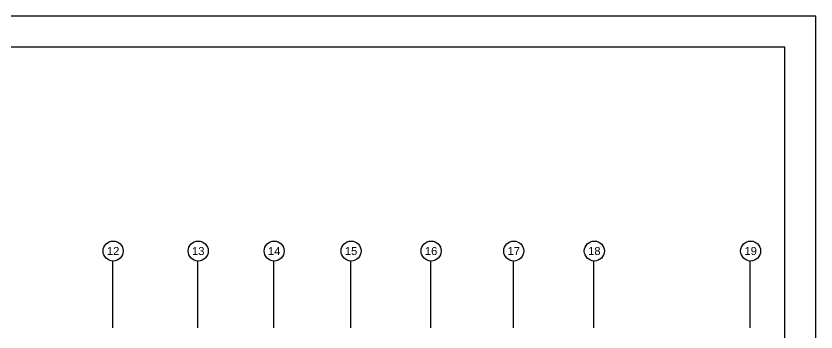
# Model space of a CAD drawing. Header units: millimetres. Extents: x -26398 to 135532, y -376633 to 43268.
# Drawn here: x 9597 to 11597, y -357660 to -356871 of the extents above; entities that cross this region are included whole.
import ezdxf
from ezdxf.enums import TextEntityAlignment as Align

# ---------------------------------------------------------------- set-up
doc = ezdxf.new("R2010")
doc.units = ezdxf.units.MM
doc.layers.add('TƯỜNG', color=52, linetype='Continuous')
doc.styles.get("Standard").update_dxf_attribs({"font": 'arial.ttf'})

# ---------------------------------------------------------------- blocks, each defined once
blk = doc.blocks.new('khung ten a2')
blk.add_lwpolyline([(-1000, 1000), (-1000, 41000), (-58400, 41000), (-58400, 1000)], close=True)
at = {"layer": 'DEFPOINTS', "color": 252}
blk.add_lwpolyline([(0, 0), (0, 42000), (-59400, 42000), (-59400, 0)], close=True, dxfattribs=at)

msp = doc.modelspace()

# ---------------------------------------------------------------- linework, layer by layer
for p, q in [((9839.22, -357649.94), (9839.22, -357484.27)), ((10051.86, -357649.94), (10051.86, -357484.27)), ((10241.74, -357649.94), (10241.74, -357484.27)), ((10433.89, -357649.94), (10433.89, -357484.27)), ((10633.86, -357649.94), (10633.86, -357484.27)), ((10840.35, -357649.94), (10840.35, -357484.27)), ((11041.73, -357649.94), (11041.73, -357484.27)), ((11432.37, -357649.94), (11432.37, -357484.27))]:
    msp.add_line(p, q)
for centre in [(9840.11, -357458.1), (10052.75, -357458.1), (10242.63, -357458.1), (10434.78, -357458.1), (10634.76, -357458.1), (10841.25, -357458.1), (11042.63, -357458.1), (11433.26, -357458.1)]:
    msp.add_circle(centre, 25)

# ---------------------------------------------------------------- block references
at = {"xscale": 0.07799562488809286, "yscale": 0.07799562488809286, "zscale": 0.07799562488809286}
msp.add_blockref('khung ten a2', (11596.56, -360146.63), dxfattribs=at)

# ---------------------------------------------------------------- texts
at = {"layer": 'TƯỜNG'}
for s, p in [('12', (9840.11, -357458.1)), ('13', (10052.75, -357458.1)), ('14', (10242.63, -357458.1)), ('15', (10434.78, -357458.1)), ('16', (10634.76, -357458.1)), ('17', (10841.25, -357458.1)), ('18', (11042.63, -357458.1)), ('19', (11433.26, -357458.1))]:
    msp.add_text(s, height=20, dxfattribs=at).set_placement(p, align=Align.MIDDLE_CENTER)

doc.saveas('drawing.dxf')
